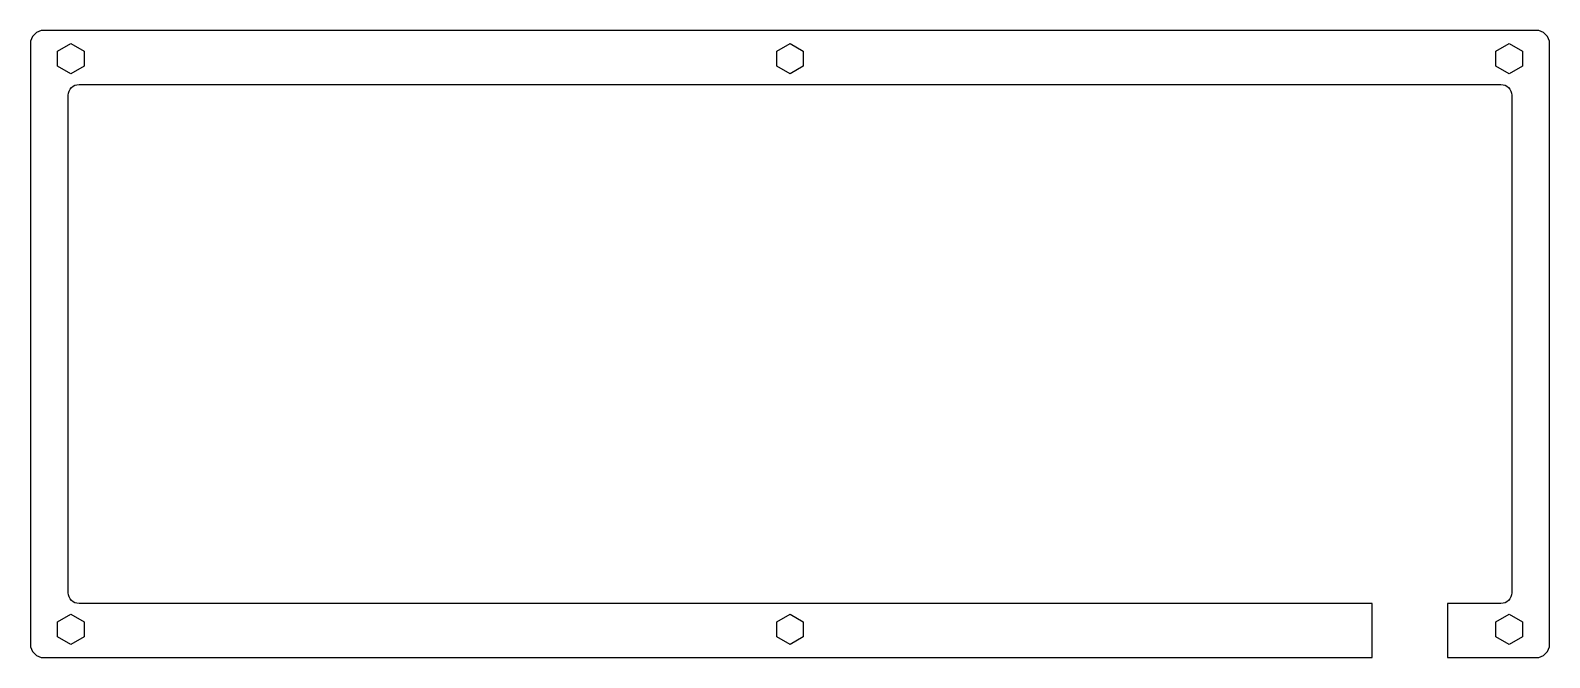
# Model space of a CAD drawing. Header units: millimetres. Extents: x -274 to 8, y -10 to 106.
import ezdxf

# ---------------------------------------------------------------- set-up
doc = ezdxf.new("R2010")
doc.units = ezdxf.units.MM
doc.layers.get('0').update_dxf_attribs({"linetype": 'CONTINUOUS'})

msp = doc.modelspace()

# ---------------------------------------------------------------- linework, layer by layer
msp.add_lwpolyline([(7.5, 103.25, 0.414214), (5, 105.75), (-271.7, 105.75, 0.414214), (-274.2, 103.25), (-274.2, -8, 0.414214), (-271.7, -10.5), (-25.41, -10.5), (-25.41, -0.48), (-265.18, -0.48, -0.414214), (-267.18, 1.52), (-267.18, 93.73, -0.414214), (-265.18, 95.73), (-1.52, 95.73, -0.414214), (0.48, 93.73), (0.48, 1.52, -0.414214), (-1.52, -0.48), (-11.46, -0.48), (-11.46, -10.5), (5, -10.5, 0.414214), (7.5, -8)], format="xyb", close=True)
for points in [[(-264.25, 99.09), (-266.7, 97.67), (-269.15, 99.09), (-269.15, 101.91), (-266.7, 103.33), (-264.25, 101.91)], [(-130.9, 99.09), (-133.35, 97.67), (-135.8, 99.09), (-135.8, 101.91), (-133.35, 103.33), (-130.9, 101.91)], [(2.45, 99.09), (0, 97.67), (-2.45, 99.09), (-2.45, 101.91), (0, 103.33), (2.45, 101.91)], [(-264.25, -6.66), (-266.7, -8.08), (-269.15, -6.66), (-269.15, -3.84), (-266.7, -2.42), (-264.25, -3.84)], [(-130.9, -6.66), (-133.35, -8.08), (-135.8, -6.66), (-135.8, -3.84), (-133.35, -2.42), (-130.9, -3.84)], [(2.45, -6.66), (0, -8.08), (-2.45, -6.66), (-2.45, -3.84), (0, -2.42), (2.45, -3.84)]]:
    msp.add_lwpolyline(points, close=True)

doc.saveas('drawing.dxf')
